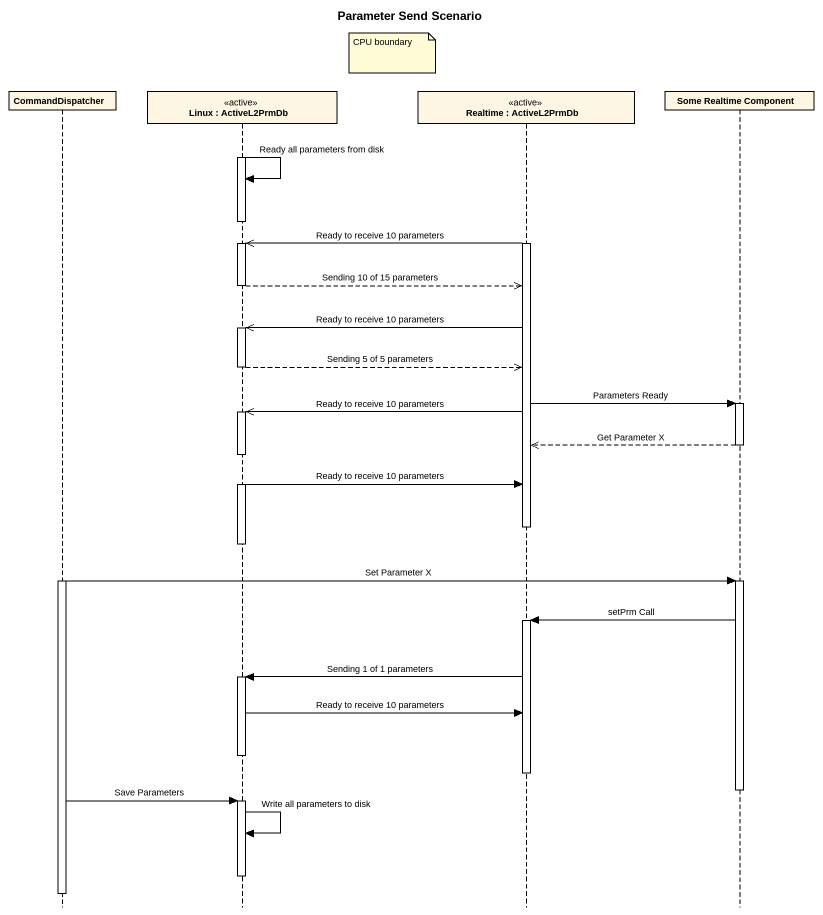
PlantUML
@startuml
title Parameter Send Scenario
hide footbox
participant CommandDispatcher
participant "Linux : ActiveL2PrmDb" as Linux <<active>>
participant "Realtime : ActiveL2PrmDb" as Realtime <<active>>
participant "Some Realtime Component" as Some_Realtime_Component

note left of Realtime : CPU boundary
activate Linux
Linux -> Linux : Ready all parameters from disk
deactivate Linux
activate Realtime
Realtime ->> Linux : Ready to receive 10 parameters
activate Linux
Linux -->> Realtime : Sending 10 of 15 parameters
deactivate Linux
Realtime ->> Linux : Ready to receive 10 parameters
activate Linux
Linux -->> Realtime : Sending 5 of 5 parameters
deactivate Linux
Realtime -> Some_Realtime_Component : Parameters Ready
activate Some_Realtime_Component
Realtime ->> Linux : Ready to receive 10 parameters
activate Linux
Some_Realtime_Component -->> Realtime : Get Parameter X
deactivate Some_Realtime_Component
Linux -> Realtime : Ready to receive 10 parameters
deactivate Realtime
deactivate Linux
activate CommandDispatcher
CommandDispatcher -> Some_Realtime_Component : Set Parameter X
activate Some_Realtime_Component
Some_Realtime_Component -> Realtime : setPrm Call
activate Realtime
Realtime -> Linux : Sending 1 of 1 parameters
activate Linux
Linux -> Realtime : Ready to receive 10 parameters
deactivate Linux
deactivate Realtime
deactivate Some_Realtime_Component
CommandDispatcher -> Linux : Save Parameters
activate Linux
Linux -> Linux : Write all parameters to disk
deactivate Linux
deactivate CommandDispatcher
@enduml
